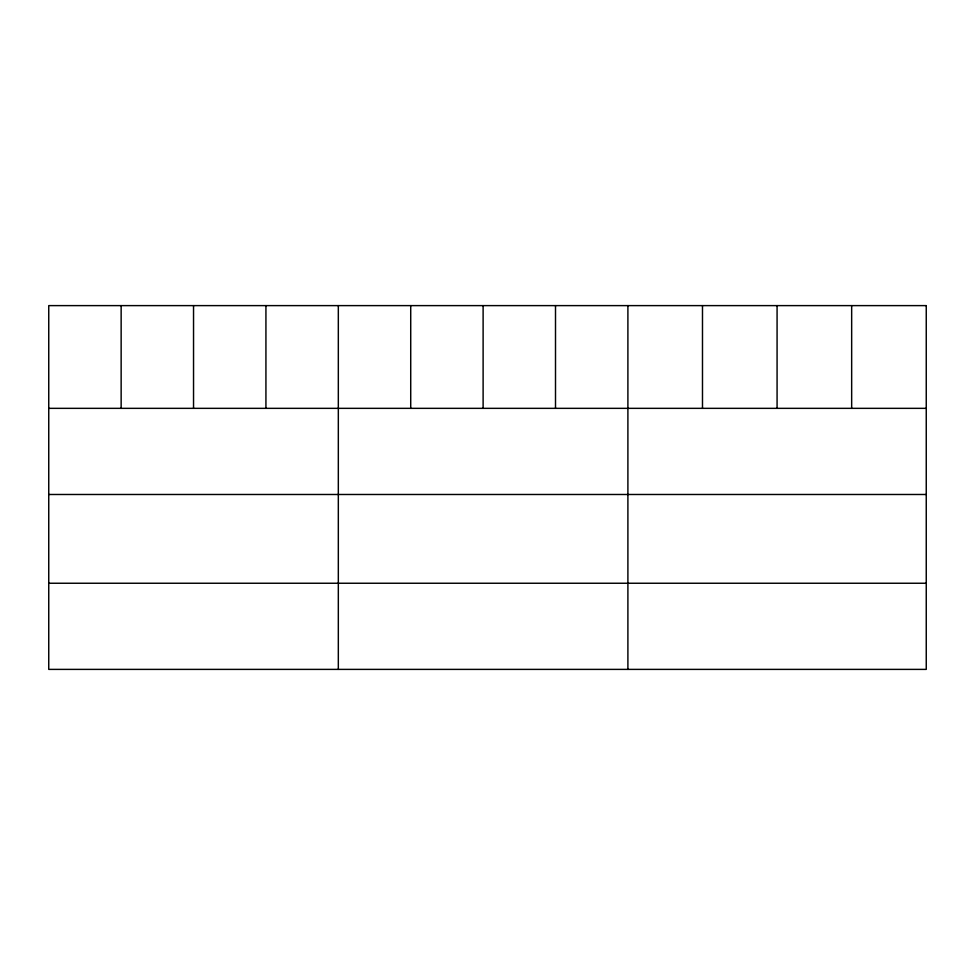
<?xml version="1.0" encoding="UTF-8"?>
<svg xmlns="http://www.w3.org/2000/svg" width="975" height="975" viewBox="0 0 975 975"><rect width="100%" height="100%" fill="white"/><g stroke="black" fill="none" stroke-linecap="round" stroke-linejoin="round"><path stroke-width="1.46" d="M48.75 408.342L926.25 408.342M48.75 494.483L926.25 494.483M48.75 583.245L926.25 583.245M851.662 305.614L851.662 408.342M777.075 305.614L777.075 408.342M702.487 305.614L702.487 408.342M627.9 305.614L627.9 669.386M555.506 305.614L555.506 408.342M483.112 305.614L483.112 408.342M410.719 305.614L410.719 408.342M338.325 305.614L338.325 669.386M265.931 305.614L265.931 408.342M193.538 305.614L193.538 408.342M121.144 305.614L121.144 408.342M926.25 305.614L48.75 305.614L48.75 669.386L926.25 669.386L926.25 305.614"/></g></svg>
